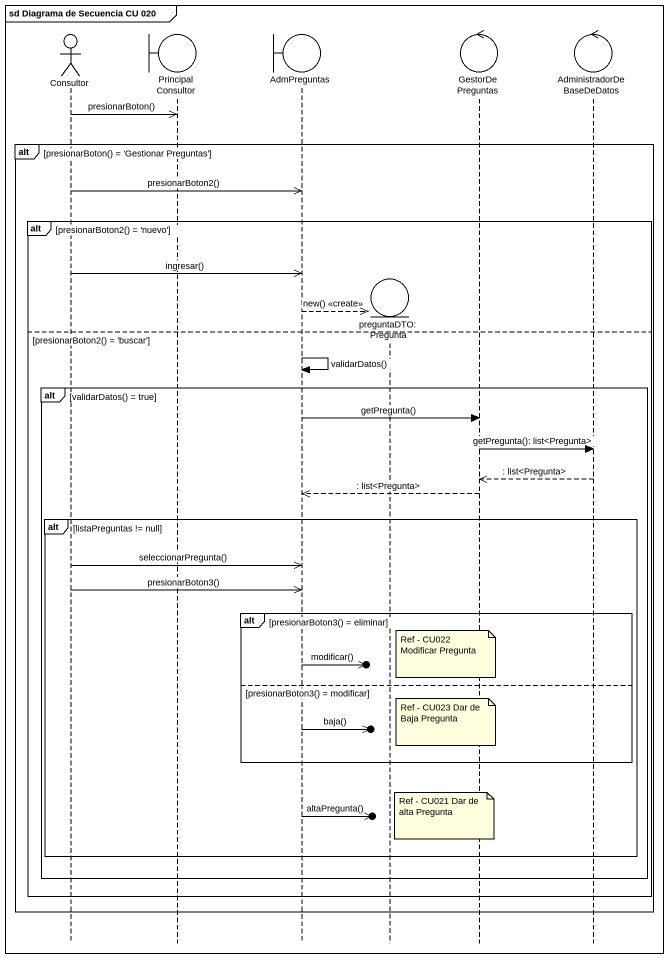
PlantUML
@startuml
mainframe sd Diagrama de Secuencia CU 020
hide footbox
actor Consultor
boundary PrincipalConsultor
boundary AdmPreguntas
entity "preguntaDTO:Pregunta" as preguntaDTO_Pregunta
control GestorDePreguntas
control AdministradorDeBaseDeDatos

Consultor ->> PrincipalConsultor : presionarBoton()
alt presionarBoton() = 'Gestionar Preguntas'
  Consultor ->> AdmPreguntas : presionarBoton2()
  alt presionarBoton2() = 'nuevo'
    Consultor ->> AdmPreguntas : ingresar()
    AdmPreguntas -->> preguntaDTO_Pregunta ** : new() <<create>>
  else presionarBoton2() = 'buscar'
    AdmPreguntas -> AdmPreguntas : validarDatos()
    alt validarDatos() = true
      AdmPreguntas -> GestorDePreguntas : getPregunta()
      GestorDePreguntas -> AdministradorDeBaseDeDatos : getPregunta(): list<Pregunta>
      AdministradorDeBaseDeDatos -->> GestorDePreguntas : : list<Pregunta>
      GestorDePreguntas -->> AdmPreguntas : : list<Pregunta>
      alt listaPreguntas != null
        Consultor ->> AdmPreguntas : seleccionarPregunta()
        Consultor ->> AdmPreguntas : presionarBoton3()
        alt presionarBoton3() = eliminar
          note over GestorDePreguntas : Ref - CU022 Modificar Pregunta
          AdmPreguntas ->>o] : modificar()
        else presionarBoton3() = modificar
          note over GestorDePreguntas : Ref - CU023 Dar de Baja Pregunta
          AdmPreguntas ->>o] : baja()
        end
        note over GestorDePreguntas : Ref - CU021 Dar de alta Pregunta
        AdmPreguntas ->>o] : altaPregunta()
      end
    end
  end
end
@enduml
